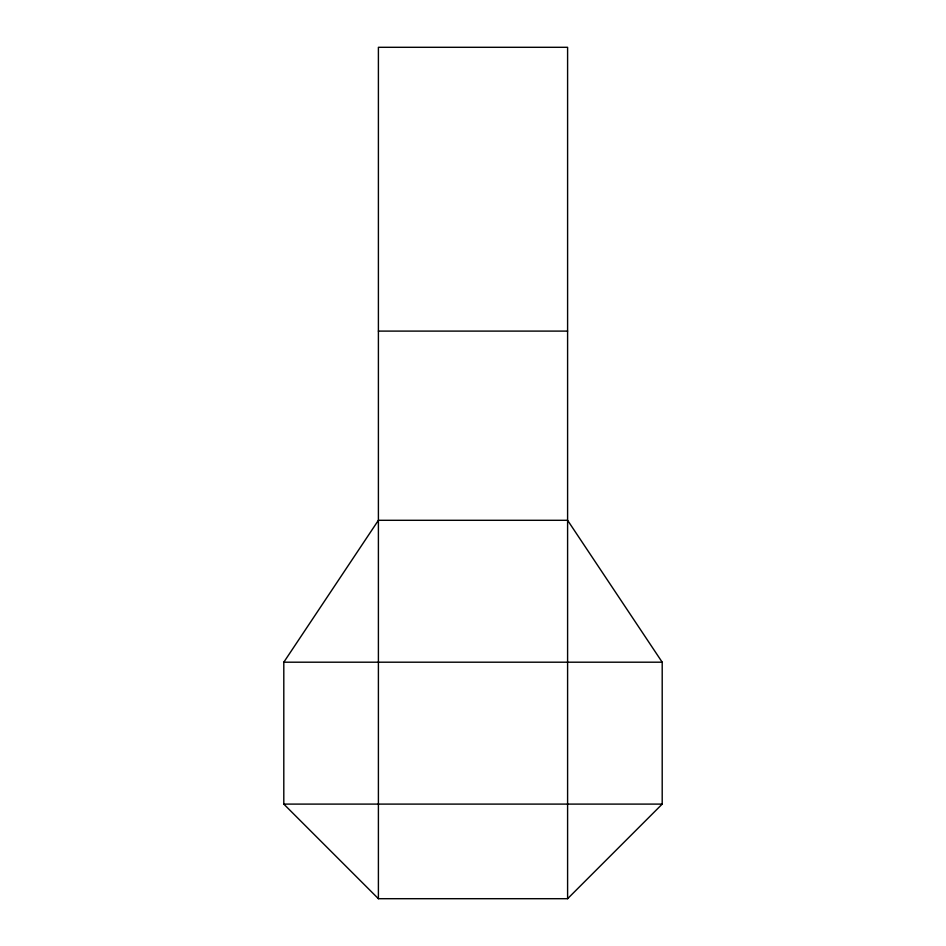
<?xml version="1.0" encoding="UTF-8"?>
<svg xmlns="http://www.w3.org/2000/svg" width="946" height="946" viewBox="0 0 946 946"><rect width="100%" height="100%" fill="white"/><g stroke="black" fill="none" stroke-linecap="round" stroke-linejoin="round"><path stroke-width="1.42" d="M283.8 662.2L378.4 520.3L567.6 520.3L662.2 662.2L662.2 804.1L567.6 898.7L378.4 898.7L283.8 804.1L283.8 662.2L662.2 662.2M378.4 331.1L567.6 331.1M283.8 804.1L662.2 804.1M567.6 898.7L567.6 47.3L378.4 47.3L378.4 898.7"/></g></svg>
